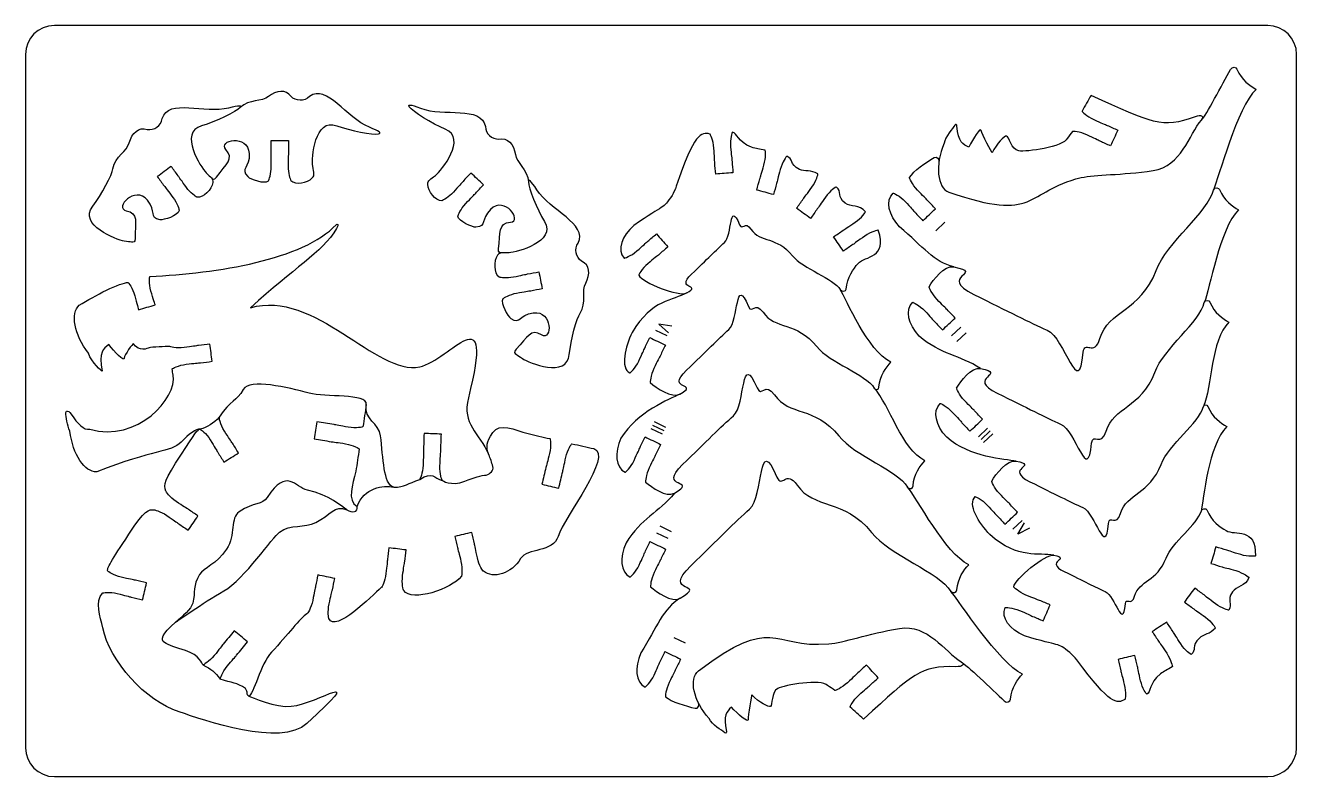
# Model space of a CAD drawing. Extents: x 235 to 455, y 111 to 378.
# Drawn here: x 235.1 to 455.1, y 111.1 to 241.1 of the extents above; entities that cross this region are included whole.
import ezdxf

# ---------------------------------------------------------------- set-up
doc = ezdxf.new("R2010")
doc.units = 0
doc.header["$MEASUREMENT"] = 0
doc.layers.add('DEFAULT', color=7, linetype='CONTINUOUS')

msp = doc.modelspace()

# ---------------------------------------------------------------- linework, layer by layer
at = {"layer": 'DEFAULT', "color": 7}
for points in [[(394.2, 207.01), (392.61, 205.51)], [(346.93, 189.04), (344.67, 189.38), (346.38, 187.88)], [(346.13, 187.36), (344.16, 188.31)], [(396.96, 188.86), (395.37, 187.36)], [(397.87, 187.9), (396.28, 186.4)], [(345.64, 170.92), (343.67, 171.86)], [(345.92, 171.51), (343.95, 172.45)], [(345.35, 170.32), (343.38, 171.26)], [(401.58, 171.38), (399.99, 169.88)], [(402.04, 170.9), (400.45, 169.4)], [(402.49, 170.42), (400.9, 168.92)], [(346.9, 153.46), (344.93, 154.4)], [(407.57, 155.4), (405.98, 153.9)], [(408.84, 154.05), (406.8, 153.03), (407.96, 154.98)], [(346.33, 152.26), (344.36, 153.2)], [(349.29, 134.15), (347.32, 135.08)]]:
    msp.add_lwpolyline(points, dxfattribs=at)
at = {"layer": 'DEFAULT', "color": 1}
for points, knots in [([(455.07, 116.08), (455.07, 113.32), (452.83, 111.08), (450.07, 111.08), (380.07, 111.08), (310.07, 111.08), (240.07, 111.08), (237.3, 111.08), (235.07, 113.32), (235.07, 116.08), (235.07, 156.08), (235.07, 196.08), (235.07, 236.08), (235.07, 238.84), (237.3, 241.08), (240.07, 241.08), (310.07, 241.08), (380.07, 241.08), (450.07, 241.08), (452.83, 241.08), (455.07, 238.84), (455.07, 236.08), (455.07, 196.08), (455.07, 156.08), (455.07, 116.08)], [0, 0, 0, 0, 1, 1, 1, 596.275, 596.275, 596.275, 597.275, 597.275, 597.275, 937.434, 937.434, 937.434, 938.434, 938.434, 938.434, 1533.709, 1533.709, 1533.709, 1534.709, 1534.709, 1534.709, 1874.868, 1874.868, 1874.868, 1874.868]), ([(438.62, 224.71), (439.35, 225.44), (442.25, 230.94), (443.64, 233.47), (443.95, 234.04), (444.61, 233.85), (444.75, 233.52), (445.55, 231.61), (446.99, 230.65), (448.07, 230.02), (444.8, 226.93), (441.53, 214.61), (440.67, 212.6)], [0, 0, 0, 0, 1, 1, 1, 2, 2, 2, 3, 3, 3, 4, 4, 4, 4]), ([(284.71, 214.69), (283.86, 213.8), (281.8, 213.44), (280.98, 214.25), (280.86, 214.5), (280.53, 215.5), (280.53, 216.69), (280.53, 218.08), (280.58, 218.85), (280.58, 219.2), (280.58, 219.86), (280.58, 220.53), (280.58, 221.19), (279.58, 221.19), (278.58, 221.19), (277.58, 221.19), (277.58, 220.53), (277.58, 219.86), (277.58, 219.19), (277.58, 218.85), (277.62, 218.08), (277.62, 216.69), (277.62, 215.4), (277.24, 214.33), (277.14, 214.21), (276.48, 213.57), (273.94, 214.49), (273.54, 214.91), (272.16, 216.38), (273.94, 216.37), (273.79, 218.91), (273.59, 222.36), (268.3, 221.22), (269.76, 219.62), (271.22, 218.04), (269.85, 217.14), (268.13, 214.84), (267.74, 214.31), (267.52, 214.43), (267.26, 214.71), (267.07, 214.93), (266.77, 215.17), (266.35, 215.58), (265.43, 216.54), (261.55, 222.59), (265.55, 223.71), (267.93, 224.38), (271.55, 226.14), (272.22, 226.86), (273.82, 228.37), (275.98, 227.81), (277.12, 228.78), (278.5, 229.89), (280.17, 230.06), (281.03, 228.78), (281.85, 227.97), (283.36, 227.89), (284.21, 228.78), (287.23, 231.03), (290.61, 225.05), (294.61, 223.46), (296.39, 222.76), (296.7, 222.41), (296.2, 222.31), (295.23, 222.12), (291.28, 222.85), (288.96, 223.73), (285.09, 225.19), (284.6, 218.02), (284.79, 216.71), (284.87, 216.14), (284.98, 215.76), (285, 215.48), (285.02, 215.17), (284.96, 214.95), (284.71, 214.69)], [1, 1, 1, 1, 2, 2, 2, 3, 3, 3, 4, 4, 4, 9.659, 9.659, 9.659, 18.159, 18.159, 18.159, 23.829, 23.829, 23.829, 24.829, 24.829, 24.829, 25.829, 25.829, 25.829, 26.829, 26.829, 26.829, 27.829, 27.829, 27.829, 28.829, 28.829, 28.829, 29.829, 29.829, 29.829, 30.829, 30.829, 30.829, 31.829, 31.829, 31.829, 32.829, 32.829, 32.829, 33.829, 33.829, 33.829, 34.829, 34.829, 34.829, 35.829, 35.829, 35.829, 36.829, 36.829, 36.829, 37.829, 37.829, 37.829, 38.829, 38.829, 38.829, 39.829, 39.829, 39.829, 40.829, 40.829, 40.829, 41.829, 41.829, 41.829, 42.829, 42.829, 42.829, 42.829]), ([(417.78, 214.74), (407.9, 212.35), (410.37, 206.84), (394.87, 212.25), (392.9, 212.94), (392.4, 216.94), (394.1, 220.68), (394.25, 221.88), (395.51, 223.2), (395.94, 223.85), (396.11, 224.11), (396.26, 223.89), (396.27, 223.71), (396.54, 220.83), (397.31, 220.48), (398.37, 220), (399.03, 221.44), (400.38, 223.54), (400.48, 222.92), (400.58, 222.29), (402.38, 219.02), (402.38, 219.02), (403.16, 220.72), (404.51, 221.97), (404.88, 221.94), (405.25, 221.9), (405.73, 219.55), (407, 219.36), (408.27, 219.17), (414.69, 220.02), (415.38, 221.53), (415.69, 221.93), (416, 222.32), (416.31, 222.72), (416.33, 222.77), (417.53, 222.71), (418.79, 222.14), (420.05, 221.56), (420.73, 221.2), (421.05, 221.05), (421.65, 220.78), (422.26, 220.5), (422.87, 220.23), (423.28, 221.13), (423.69, 222.04), (424.11, 222.95), (423.5, 223.23), (422.9, 223.51), (422.29, 223.78), (421.98, 223.92), (421.25, 224.2), (419.99, 224.78), (418.73, 225.35), (417.9, 226.22), (417.93, 226.27), (418.45, 227.17), (418.98, 228.07), (419.5, 228.98), (430.16, 224.12), (431.71, 223.19), (437.51, 225.26), (438.54, 225.63), (439.22, 225.41), (438.62, 224.71), (436.42, 222.14), (435.15, 216.71), (430.26, 215.97), (424.66, 215.13), (420.32, 215.32), (417.78, 214.74)], [1, 1, 1, 1, 2, 2, 2, 3, 3, 3, 4, 4, 4, 5, 5, 5, 6, 6, 6, 7, 7, 7, 8, 8, 8, 9, 9, 9, 10, 10, 10, 11, 11, 11, 15.251638, 15.251638, 15.251638, 16.251638, 16.251638, 16.251638, 17.251638, 17.251638, 17.251638, 22.918837, 22.918837, 22.918837, 31.416532, 31.416532, 31.416532, 37.080587, 37.080587, 37.080587, 38.080587, 38.080587, 38.080587, 39.080587, 39.080587, 39.080587, 47.96477, 47.96477, 47.96477, 48.96477, 48.96477, 48.96477, 49.96477, 49.96477, 49.96477, 50.96477, 50.96477, 50.96477, 51.96477, 51.96477, 51.96477, 51.96477]), ([(267.26, 214.71), (267.46, 214.48), (267.54, 214.27), (267.49, 213.91), (267.33, 212.69), (265.89, 211.18), (264.75, 211.35), (264.5, 211.47), (263.64, 212.08), (262.93, 213.04), (262.11, 214.15), (261.69, 214.81), (261.49, 215.08), (261.09, 215.62), (260.7, 216.15), (260.3, 216.69), (259.5, 216.1), (258.69, 215.5), (257.89, 214.91), (258.29, 214.37), (258.68, 213.84), (259.08, 213.3), (259.28, 213.03), (259.77, 212.43), (260.6, 211.32), (261.36, 210.28), (261.69, 209.19), (261.68, 209.03), (261.53, 208.13), (258.94, 207.36), (258.37, 207.46), (256.38, 207.83), (257.82, 208.87), (256.2, 210.82), (253.98, 213.49), (250.4, 209.43), (252.53, 209.01), (254.65, 208.6), (254.08, 207.07), (254.06, 204.19), (254.05, 203.54), (253.8, 203.5), (253.42, 203.57), (253.14, 203.64), (252.76, 203.65), (252.18, 203.74), (250.87, 203.96), (244.16, 206.53), (246.71, 209.8), (248.24, 211.75), (250.1, 215.31), (250.21, 216.29), (250.61, 218.46), (252.68, 219.29), (253.02, 220.75), (253.47, 222.46), (254.72, 223.59), (256.16, 223.07), (257.31, 222.9), (258.57, 223.73), (258.73, 224.96), (259.82, 228.56), (266.1, 225.75), (270.25, 226.84), (272.11, 227.33), (272.56, 227.24), (272.22, 226.86)], [0, 0, 0, 0, 1, 1, 1, 2, 2, 2, 3, 3, 3, 4, 4, 4, 9.659204, 9.659204, 9.659204, 18.160508, 18.160508, 18.160508, 23.829712, 23.829712, 23.829712, 24.829712, 24.829712, 24.829712, 25.829712, 25.829712, 25.829712, 26.829712, 26.829712, 26.829712, 27.829712, 27.829712, 27.829712, 28.829712, 28.829712, 28.829712, 29.829712, 29.829712, 29.829712, 30.829712, 30.829712, 30.829712, 31.829712, 31.829712, 31.829712, 32.829712, 32.829712, 32.829712, 33.829712, 33.829712, 33.829712, 34.829712, 34.829712, 34.829712, 35.829712, 35.829712, 35.829712, 36.829712, 36.829712, 36.829712, 37.829712, 37.829712, 37.829712, 38.829712, 38.829712, 38.829712, 38.829712]), ([(304.7, 213.6), (304.72, 212.36), (305.98, 210.7), (307.14, 210.74), (307.39, 210.84), (308.32, 211.34), (309.13, 212.22), (310.07, 213.23), (310.57, 213.83), (310.8, 214.08), (311.25, 214.57), (311.7, 215.06), (312.16, 215.54), (312.89, 214.86), (313.62, 214.18), (314.35, 213.5), (313.9, 213.01), (313.45, 212.53), (312.99, 212.04), (312.76, 211.79), (312.2, 211.25), (311.26, 210.24), (310.38, 209.29), (309.93, 208.24), (309.92, 208.09), (309.96, 207.17), (312.45, 206.12), (313.03, 206.16), (315.05, 206.29), (313.73, 207.49), (315.57, 209.25), (318.08, 211.64), (321.17, 207.2), (319.01, 207.03), (316.86, 206.86), (317.25, 205.27), (316.94, 202.41), (316.87, 201.77), (317.12, 201.7), (317.5, 201.73), (317.79, 201.76), (318.17, 201.73), (318.76, 201.75), (320.08, 201.82), (327.04, 203.61), (324.88, 207.15), (323.59, 209.27), (322.13, 213.02), (322.14, 214), (321.99, 216.2), (320.03, 217.26), (319.86, 218.75), (319.6, 220.5), (318.49, 221.76), (317, 221.41), (315.84, 221.38), (314.68, 222.34), (314.67, 223.58), (313.99, 227.28), (307.43, 225.2), (303.43, 226.76), (301.64, 227.46), (301.18, 227.42), (301.48, 227), (302.06, 226.2), (305.45, 224.05), (307.74, 223.11), (311.58, 221.54), (307.05, 215.96), (306.02, 215.13), (305.57, 214.77), (305.24, 214.56), (305.03, 214.37), (304.8, 214.16), (304.7, 213.96), (304.7, 213.6)], [1, 1, 1, 1, 2, 2, 2, 3, 3, 3, 4, 4, 4, 9.660621, 9.660621, 9.660621, 18.161343, 18.161343, 18.161343, 23.829712, 23.829712, 23.829712, 24.829712, 24.829712, 24.829712, 25.829712, 25.829712, 25.829712, 26.829712, 26.829712, 26.829712, 27.829712, 27.829712, 27.829712, 28.829712, 28.829712, 28.829712, 29.829712, 29.829712, 29.829712, 30.829712, 30.829712, 30.829712, 31.829712, 31.829712, 31.829712, 32.829712, 32.829712, 32.829712, 33.829712, 33.829712, 33.829712, 34.829712, 34.829712, 34.829712, 35.829712, 35.829712, 35.829712, 36.829712, 36.829712, 36.829712, 37.829712, 37.829712, 37.829712, 38.829712, 38.829712, 38.829712, 39.829712, 39.829712, 39.829712, 40.829712, 40.829712, 40.829712, 41.829712, 41.829712, 41.829712, 42.829712, 42.829712, 42.829712, 42.829712]), ([(376.08, 195.39), (376.4, 194.9), (377.09, 195.11), (377.11, 195.43), (377.26, 197.56), (378.35, 198.94), (379.2, 199.89), (380.35, 201.2), (384.37, 200.81), (382.66, 205.63), (382.63, 205.67), (381.46, 205.41), (380.32, 204.62), (379.18, 203.84), (378.57, 203.36), (378.29, 203.17), (377.74, 202.79), (377.19, 202.41), (376.64, 202.03), (376.07, 202.85), (375.5, 203.68), (374.94, 204.5), (375.49, 204.88), (376.03, 205.26), (376.58, 205.64), (376.87, 205.83), (377.54, 206.23), (378.67, 207.01), (379.81, 207.8), (380.48, 208.8), (380.45, 208.85), (379.44, 210.12), (377.89, 209.6), (376.95, 210.32), (375.46, 211.48), (376.45, 212.28), (375.4, 213.12), (375.34, 213.15), (374.34, 212.5), (373.53, 211.38), (372.73, 210.26), (372.32, 209.59), (372.12, 209.32), (371.73, 208.77), (371.35, 208.23), (370.96, 207.69), (370.15, 208.27), (369.33, 208.85), (368.52, 209.43), (368.91, 209.97), (369.29, 210.52), (369.68, 211.06), (369.88, 211.34), (370.37, 211.94), (371.17, 213.07), (371.98, 214.19), (372.26, 215.36), (372.22, 215.39), (371.02, 216.15), (369.94, 215.71), (369.06, 216.16), (367.2, 217.1), (368.02, 218), (366.84, 218.43), (366.79, 218.44), (366.06, 217.48), (365.69, 216.15), (365.32, 214.82), (365.16, 214.06), (365.07, 213.73), (364.89, 213.09), (364.71, 212.44), (364.53, 211.8), (363.57, 212.07), (362.6, 212.33), (361.64, 212.6), (361.82, 213.24), (362, 213.89), (362.18, 214.53), (362.27, 214.86), (362.52, 215.59), (362.89, 216.92), (363.26, 218.25), (363.13, 219.44), (363.08, 219.47), (362.15, 219.67), (361.5, 219.71), (360.74, 220), (358.27, 220.96), (358.27, 222.5), (357.42, 222.6), (357.37, 222.59), (357.01, 221.44), (357.12, 220.07), (357.22, 218.69), (357.33, 217.91), (357.36, 217.57), (357.41, 216.91), (357.46, 216.24), (357.52, 215.58), (356.52, 215.5), (355.52, 215.43), (354.53, 215.35), (354.47, 216.01), (354.42, 216.68), (354.37, 217.34), (354.35, 217.68), (354.33, 218.46), (354.22, 219.84), (354.12, 221.22), (353.59, 222.3), (353.53, 222.29), (352, 222.67), (350.81, 222.49), (347.71, 213.24), (347.54, 212.73), (347.17, 212.01), (346.97, 211.65), (345.33, 209.17), (345.81, 210.28), (340.38, 206.48), (338.29, 204.68), (337.43, 202.24), (338.68, 200.79), (338.71, 200.75), (339.85, 201.14), (340.9, 202.05), (341.95, 202.95), (342.5, 203.49), (342.76, 203.72), (343.27, 204.15), (343.77, 204.59), (344.28, 205.02), (344.93, 204.26), (345.58, 203.51), (346.24, 202.75), (345.73, 202.31), (345.23, 201.88), (344.72, 201.44), (344.46, 201.22), (343.84, 200.75), (342.79, 199.85), (341.74, 198.95), (341.19, 197.88), (341.22, 197.84), (341.77, 196.61), (348.22, 194.06), (349.52, 194.78)], [0, 0, 0, 0, 1, 1, 1, 2, 2, 2, 3, 3, 3, 4, 4, 4, 5, 5, 5, 10.679714, 10.679714, 10.679714, 19.186917, 19.186917, 19.186917, 24.857718, 24.857718, 24.857718, 25.857718, 25.857718, 25.857718, 26.857718, 26.857718, 26.857718, 27.857718, 27.857718, 27.857718, 28.857718, 28.857718, 28.857718, 29.857718, 29.857718, 29.857718, 30.857718, 30.857718, 30.857718, 36.520606, 36.520606, 36.520606, 45.018079, 45.018079, 45.018079, 50.685617, 50.685617, 50.685617, 51.685617, 51.685617, 51.685617, 52.685617, 52.685617, 52.685617, 53.685617, 53.685617, 53.685617, 54.685617, 54.685617, 54.685617, 55.685617, 55.685617, 55.685617, 56.685617, 56.685617, 56.685617, 62.362024, 62.362024, 62.362024, 70.85688, 70.85688, 70.85688, 76.521777, 76.521777, 76.521777, 77.521777, 77.521777, 77.521777, 78.521777, 78.521777, 78.521777, 79.521777, 79.521777, 79.521777, 80.521777, 80.521777, 80.521777, 81.521777, 81.521777, 81.521777, 82.521777, 82.521777, 82.521777, 88.195177, 88.195177, 88.195177, 96.696371, 96.696371, 96.696371, 102.363323, 102.363323, 102.363323, 103.363323, 103.363323, 103.363323, 104.363323, 104.363323, 104.363323, 105.363323, 105.363323, 105.363323, 106.363323, 106.363323, 106.363323, 107.363323, 107.363323, 107.363323, 108.363323, 108.363323, 108.363323, 109.363323, 109.363323, 109.363323, 110.363323, 110.363323, 110.363323, 116.033686, 116.033686, 116.033686, 124.532716, 124.532716, 124.532716, 130.202426, 130.202426, 130.202426, 131.202426, 131.202426, 131.202426, 132.202426, 132.202426, 132.202426, 133.202426, 133.202426, 133.202426, 133.202426]), ([(395.72, 199.31), (392.35, 200.12), (390.43, 202.72), (386.37, 206.24), (384.47, 208.24), (383.87, 210.76), (385.25, 212.07), (385.29, 212.1), (386.38, 211.6), (387.33, 210.6), (388.29, 209.59), (388.78, 208.99), (389.02, 208.75), (389.48, 208.26), (389.93, 207.78), (390.39, 207.29), (391.12, 207.98), (391.84, 208.67), (392.57, 209.35), (392.11, 209.84), (391.65, 210.32), (391.2, 210.81), (390.96, 211.06), (390.39, 211.58), (389.44, 212.59), (388.49, 213.59), (388.05, 214.71), (388.09, 214.75), (388.75, 215.91), (390.93, 217.35), (392.33, 218.22), (392.86, 218.55), (393.22, 217.83), (393.17, 217.52)], [0, 0, 0, 0, 1, 1, 1, 2, 2, 2, 3, 3, 3, 4, 4, 4, 9.66824, 9.66824, 9.66824, 18.169453, 18.169453, 18.169453, 23.83624, 23.83624, 23.83624, 24.83624, 24.83624, 24.83624, 25.83624, 25.83624, 25.83624, 26.83624, 26.83624, 26.83624, 27.83624, 27.83624, 27.83624, 27.83624]), ([(317.5, 201.73), (317.19, 201.69), (317, 201.59), (316.78, 201.3), (316.07, 200.29), (316.1, 198.21), (317.05, 197.55), (317.31, 197.48), (318.35, 197.34), (319.53, 197.56), (320.89, 197.82), (321.64, 198.01), (321.98, 198.07), (322.63, 198.2), (323.28, 198.32), (323.94, 198.44), (324.12, 197.46), (324.31, 196.48), (324.5, 195.5), (323.84, 195.37), (323.19, 195.25), (322.53, 195.12), (322.2, 195.06), (321.43, 194.96), (320.07, 194.71), (318.8, 194.47), (317.82, 193.89), (317.71, 193.77), (317.21, 193.01), (318.58, 190.68), (319.07, 190.36), (320.78, 189.28), (320.43, 191.03), (322.95, 191.35), (326.39, 191.79), (326.25, 186.38), (324.4, 187.53), (322.57, 188.66), (321.95, 187.15), (320, 185.03), (319.56, 184.55), (319.72, 184.36), (320.04, 184.15), (320.29, 184.01), (320.59, 183.75), (321.07, 183.42), (322.17, 182.7), (328.84, 180.01), (329.2, 184.14), (329.42, 186.61), (330.47, 190.49), (331.06, 191.28), (332.25, 193.14), (331.29, 195.15), (332.04, 196.45), (332.87, 198.02), (332.73, 199.69), (331.32, 200.29), (330.36, 200.96), (330, 202.42), (330.73, 203.42), (332.38, 206.8), (325.86, 209.02), (323.57, 212.65), (322.54, 214.27), (322.14, 214.51), (322.14, 214)], [0, 0, 0, 0, 1, 1, 1, 2, 2, 2, 3, 3, 3, 4, 4, 4, 9.660057, 9.660057, 9.660057, 18.159821, 18.159821, 18.159821, 23.829464, 23.829464, 23.829464, 24.829464, 24.829464, 24.829464, 25.829464, 25.829464, 25.829464, 26.829464, 26.829464, 26.829464, 27.829464, 27.829464, 27.829464, 28.829464, 28.829464, 28.829464, 29.829464, 29.829464, 29.829464, 30.829464, 30.829464, 30.829464, 31.829464, 31.829464, 31.829464, 32.829464, 32.829464, 32.829464, 33.829464, 33.829464, 33.829464, 34.829464, 34.829464, 34.829464, 35.829464, 35.829464, 35.829464, 36.829464, 36.829464, 36.829464, 37.829464, 37.829464, 37.829464, 38.829464, 38.829464, 38.829464, 38.829464]), ([(395.72, 199.31), (401.38, 198.14), (392.73, 197.71), (399.22, 194.52), (405.18, 191.59), (408.88, 189.66), (411.92, 188.33), (414.96, 187), (417.35, 176.06), (418.13, 184.5), (418.34, 186.74), (420.08, 183.64), (421.03, 186.91), (422.45, 191.81), (428.03, 191.5), (430.77, 198.69), (432.6, 203.5), (439.81, 208.78), (440.67, 212.6)], [0, 0, 0, 0, 1, 1, 1, 2, 2, 2, 3, 3, 3, 4, 4, 4, 5, 5, 5, 6, 6, 6, 6]), ([(440.67, 212.6), (440.93, 213.18), (441.58, 213), (441.73, 212.66), (442.52, 210.75), (443.96, 209.8), (445.04, 209.16), (441.78, 206.07), (440.04, 195.28), (439.1, 193.12)], [0, 0, 0, 0, 1, 1, 1, 2, 2, 2, 3, 3, 3, 3]), ([(349.52, 194.79), (352.32, 196.38), (347.46, 195.22), (350.36, 198.03), (353.02, 200.6), (354.65, 202.27), (356.04, 203.5), (357.43, 204.73), (356.82, 210.95), (358.68, 206.6), (359.18, 205.45), (359.57, 207.39), (360.64, 205.81), (362.23, 203.46), (365.14, 204.58), (367.83, 201.23), (369.63, 198.99), (374.97, 197.27), (376.08, 195.39)], [0, 0, 0, 0, 1, 1, 1, 2, 2, 2, 3, 3, 3, 4, 4, 4, 5, 5, 5, 6, 6, 6, 6]), ([(298.82, 161.18), (298.82, 161.18), (298.82, 161.18), (298.81, 161.18), (296.99, 161.62), (297.01, 166.26), (296.53, 170.06), (296.24, 172.33), (293.66, 172.77), (294.06, 175.49), (294.25, 177.41), (286.91, 176.7), (284.18, 177.44), (280.53, 178.43), (273.84, 180), (272.77, 178.09), (271.59, 175.98), (270.6, 176.31), (268.61, 173.27), (267.65, 172.23), (266.51, 171.5), (265.3, 171.19), (264.56, 171.29), (263.4, 170.41), (262.04, 168.98), (262.04, 168.97), (262.04, 168.97), (262.03, 168.96), (260.09, 167.17), (257.34, 167.69), (247.41, 163.84), (245.33, 163.71), (243.27, 166.82), (242.76, 170.89), (242.29, 171.92), (242.06, 173.29), (242.07, 174.1), (242.07, 174.52), (242.61, 174.31), (242.76, 174.09), (244.37, 171.85), (245.08, 171.08), (246.19, 171.22), (254.5, 168.81), (261.37, 176.66), (260.62, 180.56), (260.57, 180.92), (260.52, 181.28), (260.48, 181.64), (260.48, 181.7), (261.53, 182.28), (262.9, 182.45), (264.27, 182.62), (265.05, 182.66), (265.38, 182.71), (266.05, 182.79), (266.71, 182.87), (267.37, 182.95), (267.25, 183.95), (267.12, 184.94), (267, 185.93), (266.34, 185.85), (265.68, 185.77), (265.02, 185.68), (264.68, 185.64), (263.91, 185.5), (262.54, 185.33), (261.17, 185.16), (260, 185.46), (260, 185.52), (259.46, 185.51), (256.87, 185.41), (256.51, 185.3), (256.16, 185.18), (254.84, 184.52), (253.71, 186.01), (253.71, 186.01), (252.14, 184.11), (252.18, 183.47), (252.21, 182.84), (250.44, 184.59), (249.49, 185.86), (248.5, 185.12), (247.8, 184.58), (248.32, 181.22), (248.32, 181.22), (246.53, 182.74), (245.96, 184.35), (243.48, 187.63), (242.8, 191.3), (244.38, 192.66), (247.03, 194.28), (251.5, 196.65), (252.83, 196.58), (252.9, 196.58), (253.63, 195.63), (254, 194.31), (254.38, 192.98), (254.64, 191.89), (254.64, 191.89), (255.6, 192.16), (256.56, 192.44), (257.52, 192.71), (257.52, 192.71), (257.17, 193.77), (256.79, 195.1), (256.42, 196.43), (256.54, 197.63), (256.59, 197.64), (268.28, 198.19), (283.12, 200.52), (288.86, 206.6), (288.98, 206.73), (289.41, 206.75), (288.93, 205.95), (286.35, 201.63), (281.46, 199.12), (274.04, 192.22), (285.02, 195.55), (295.92, 180.36), (303.3, 182), (308.65, 183.18), (316.3, 194.91), (311.73, 176.62), (310.58, 172.04), (313.54, 170.69), (315.27, 166.77), (315.27, 166.76), (315.27, 166.76), (315.27, 166.75)], [0, 0, 0, 0, 1, 1, 1, 2, 2, 2, 3, 3, 3, 4, 4, 4, 5, 5, 5, 6, 6, 6, 7.011, 7.011, 7.011, 8.011, 8.011, 8.011, 8.055553, 8.055553, 8.055553, 9.055553, 9.055553, 9.055553, 10.055553, 10.055553, 10.055553, 11.055553, 11.055553, 11.055553, 12.055553, 12.055553, 12.055553, 13.055553, 13.055553, 13.055553, 14.065553, 14.065553, 14.065553, 17.141379, 17.141379, 17.141379, 18.141379, 18.141379, 18.141379, 19.141379, 19.141379, 19.141379, 24.815598, 24.815598, 24.815598, 33.319792, 33.319792, 33.319792, 38.984087, 38.984087, 38.984087, 39.984087, 39.984087, 39.984087, 40.984087, 40.984087, 40.984087, 41.984087, 41.984087, 41.984087, 42.984087, 42.984087, 42.984087, 43.984087, 43.984087, 43.984087, 44.984087, 44.984087, 44.984087, 45.984087, 45.984087, 45.984087, 46.984087, 46.984087, 46.984087, 47.984087, 47.984087, 47.984087, 48.984087, 48.984087, 48.984087, 49.984087, 49.984087, 49.984087, 50.984087, 50.984087, 50.984087, 59.489456, 59.489456, 59.489456, 60.489456, 60.489456, 60.489456, 61.489456, 61.489456, 61.489456, 62.489456, 62.489456, 62.489456, 63.489456, 63.489456, 63.489456, 64.489456, 64.489456, 64.489456, 65.489456, 65.489456, 65.489456, 66.489456, 66.489456, 66.489456, 67.489456, 67.489456, 67.489456, 68.489456, 68.489456, 68.489456, 68.489456]), ([(348.32, 177.26), (351.94, 179.32), (345.74, 177.78), (349.48, 181.4), (352.91, 184.72), (355.02, 186.87), (356.81, 188.45), (358.59, 190.03), (357.81, 198.05), (360.21, 192.45), (360.85, 190.96), (361.36, 193.47), (362.73, 191.44), (364.79, 188.4), (368.54, 189.85), (372.01, 185.53), (374.33, 182.64), (380.53, 180.74), (381.97, 178.32)], [0, 0, 0, 0, 1, 1, 1, 2, 2, 2, 3, 3, 3, 4, 4, 4, 5, 5, 5, 6, 6, 6, 6]), ([(400.37, 181.7), (396.75, 184.08), (393.56, 184.03), (389.76, 187.32), (387.86, 189.33), (387.26, 191.85), (388.64, 193.16), (388.68, 193.19), (389.77, 192.69), (390.73, 191.69), (391.68, 190.68), (392.17, 190.08), (392.41, 189.84), (392.87, 189.35), (393.33, 188.87), (393.78, 188.38), (394.51, 189.07), (395.24, 189.76), (395.96, 190.44), (395.5, 190.93), (395.05, 191.41), (394.59, 191.9), (394.35, 192.14), (393.78, 192.68), (392.83, 193.68), (391.88, 194.68), (391.44, 195.8), (391.48, 195.84), (392.15, 197), (394.11, 199.65), (395.72, 199.31)], [0, 0, 0, 0, 1, 1, 1, 2, 2, 2, 3, 3, 3, 4, 4, 4, 9.667514, 9.667514, 9.667514, 18.168726, 18.168726, 18.168726, 23.837654, 23.837654, 23.837654, 24.837654, 24.837654, 24.837654, 25.837654, 25.837654, 25.837654, 26.837654, 26.837654, 26.837654, 26.837654]), ([(349.52, 194.79), (347.14, 193.43), (343.55, 193.74), (340.06, 187.96), (338.87, 185.47), (337.97, 181.76), (339.69, 180.94), (339.74, 180.92), (340.62, 181.73), (341.22, 182.98), (341.82, 184.23), (342.11, 184.95), (342.25, 185.26), (342.54, 185.86), (342.83, 186.46), (343.11, 187.06), (344.02, 186.63), (344.92, 186.2), (345.82, 185.77), (345.53, 185.17), (345.25, 184.57), (344.96, 183.97), (344.81, 183.66), (344.43, 182.98), (343.84, 181.73), (343.24, 180.48), (343.16, 179.28), (343.21, 179.26), (344.21, 178.36), (346.98, 176.52), (348.32, 177.26)], [0, 0, 0, 0, 1, 1, 1, 2, 2, 2, 3, 3, 3, 4, 4, 4, 9.666699, 9.666699, 9.666699, 18.163435, 18.163435, 18.163435, 23.834689, 23.834689, 23.834689, 24.834689, 24.834689, 24.834689, 25.834689, 25.834689, 25.834689, 26.834689, 26.834689, 26.834689, 26.834689]), ([(381.97, 178.32), (382.28, 177.79), (382.76, 178.1), (382.79, 178.46), (382.96, 180.52), (384.03, 181.87), (384.86, 182.81), (380.81, 184.75), (377.13, 193.66), (376.08, 195.39)], [0, 0, 0, 0, 1, 1, 1, 2, 2, 2, 3, 3, 3, 3]), ([(439.1, 193.12), (439.31, 193.7), (439.92, 193.54), (440.06, 193.2), (440.86, 191.29), (442.3, 190.34), (443.37, 189.7), (440.11, 186.61), (440.54, 178.62), (438.88, 175.03)], [0, 0, 0, 0, 1, 1, 1, 2, 2, 2, 3, 3, 3, 3]), ([(400.37, 181.7), (405.26, 180.69), (397.66, 180.19), (403.26, 177.43), (408.41, 174.9), (411.6, 173.24), (414.23, 172.09), (416.86, 170.93), (418.93, 161.49), (419.6, 168.78), (419.78, 170.71), (421.28, 168.04), (422.1, 170.86), (423.33, 175.09), (428.15, 174.82), (430.52, 181.04), (432.1, 185.19), (438.35, 189.82), (439.1, 193.12)], [0, 0, 0, 0, 1, 1, 1, 2, 2, 2, 3, 3, 3, 4, 4, 4, 5, 5, 5, 6, 6, 6, 6]), ([(347.38, 160.13), (351.72, 162.6), (344.33, 160.73), (348.81, 165.08), (352.93, 169.07), (355.46, 171.64), (357.61, 173.54), (359.75, 175.44), (358.81, 185.07), (361.7, 178.34), (362.46, 176.56), (363.07, 179.56), (364.72, 177.13), (367.19, 173.48), (371.69, 175.22), (375.85, 170.03), (378.64, 166.57), (386.01, 164.08), (387.74, 161.18)], [0, 0, 0, 0, 1, 1, 1, 2, 2, 2, 3, 3, 3, 4, 4, 4, 5, 5, 5, 6, 6, 6, 6]), ([(406.54, 165.69), (404.6, 165.98), (398.55, 166.31), (394.51, 169.81), (392.61, 171.82), (392.01, 174.33), (393.39, 175.64), (393.43, 175.68), (394.53, 175.18), (395.48, 174.17), (396.43, 173.17), (396.93, 172.57), (397.16, 172.32), (397.62, 171.84), (398.08, 171.35), (398.54, 170.87), (399.26, 171.55), (399.99, 172.24), (400.72, 172.93), (400.26, 173.41), (399.8, 173.9), (399.34, 174.38), (399.11, 174.63), (398.54, 175.16), (397.59, 176.16), (396.63, 177.17), (396.19, 178.29), (396.23, 178.33), (396.9, 179.49), (398.76, 182.05), (400.37, 181.7)], [0, 0, 0, 0, 1, 1, 1, 2, 2, 2, 3, 3, 3, 4, 4, 4, 9.665374, 9.665374, 9.665374, 18.167391, 18.167391, 18.167391, 23.839833, 23.839833, 23.839833, 24.839833, 24.839833, 24.839833, 25.839833, 25.839833, 25.839833, 26.839833, 26.839833, 26.839833, 26.839833]), ([(387.74, 161.18), (388.12, 160.68), (388.65, 161.03), (388.68, 161.39), (388.85, 163.45), (389.92, 164.81), (390.75, 165.74), (386.7, 167.68), (384.65, 175.42), (381.97, 178.32)], [0, 0, 0, 0, 1, 1, 1, 2, 2, 2, 3, 3, 3, 3]), ([(348.32, 177.26), (346.56, 176.39), (340.91, 174.21), (338.14, 169.64), (336.95, 167.15), (337.15, 164.57), (338.87, 163.75), (338.92, 163.72), (339.81, 164.54), (340.4, 165.79), (341, 167.04), (341.29, 167.76), (341.44, 168.07), (341.72, 168.67), (342.01, 169.27), (342.3, 169.87), (343.2, 169.44), (344.1, 169.01), (345, 168.58), (344.72, 167.98), (344.43, 167.38), (344.14, 166.77), (344, 166.47), (343.62, 165.79), (343.02, 164.54), (342.43, 163.29), (342.35, 162.09), (342.4, 162.06), (343.39, 161.17), (345.95, 159.3), (347.38, 160.13)], [0, 0, 0, 0, 1, 1, 1, 2, 2, 2, 3, 3, 3, 4, 4, 4, 9.665838, 9.665838, 9.665838, 18.169323, 18.169323, 18.169323, 23.842729, 23.842729, 23.842729, 24.842729, 24.842729, 24.842729, 25.842729, 25.842729, 25.842729, 26.842729, 26.842729, 26.842729, 26.842729]), ([(294.06, 175.49), (293.87, 174.2), (293.68, 172.92), (293.48, 171.63), (293.48, 171.58), (292.3, 171.32), (290.94, 171.54), (289.57, 171.77), (288.81, 171.94), (288.48, 172), (287.49, 172.16), (286.51, 172.33), (285.52, 172.49), (285.36, 171.5), (285.2, 170.52), (285.03, 169.53), (286.02, 169.37), (287, 169.2), (287.99, 169.04), (288.33, 168.98), (289.1, 168.91), (290.46, 168.68), (291.82, 168.45), (292.85, 167.84), (292.85, 167.78), (292.65, 166.49), (292.45, 165.21), (292.25, 163.93), (291.74, 161.56), (290.63, 158.92), (292.47, 157.82)], [0, 0, 0, 0, 11.057743, 11.057743, 11.057743, 12.057743, 12.057743, 12.057743, 13.057743, 13.057743, 13.057743, 21.557337, 21.557337, 21.557337, 30.061221, 30.061221, 30.061221, 38.545196, 38.545196, 38.545196, 39.545196, 39.545196, 39.545196, 40.545196, 40.545196, 40.545196, 51.593239, 51.593239, 51.593239, 52.593239, 52.593239, 52.593239, 52.593239]), ([(406.54, 165.69), (410.61, 164.85), (404.25, 164.4), (408.92, 162.11), (413.2, 160), (415.87, 158.61), (418.06, 157.65), (420.24, 156.69), (421.97, 148.82), (422.53, 154.89), (422.68, 156.51), (423.93, 154.28), (424.61, 156.63), (425.64, 160.16), (429.65, 159.93), (431.62, 165.11), (432.94, 168.57), (438.26, 172.29), (438.88, 175.03)], [0, 0, 0, 0, 1, 1, 1, 2, 2, 2, 3, 3, 3, 4, 4, 4, 5, 5, 5, 6, 6, 6, 6]), ([(438.88, 175.03), (439.02, 175.64), (439.56, 175.48), (439.71, 175.15), (440.5, 173.24), (441.94, 172.28), (443.02, 171.65), (439.76, 168.56), (439, 158.95), (438.53, 156.98)], [0, 0, 0, 0, 1, 1, 1, 2, 2, 2, 3, 3, 3, 3]), ([(273.72, 125), (274.04, 124.88), (278.47, 122.96), (281.07, 123.24), (286.01, 123.77), (294.48, 130.12), (283.79, 120.26), (279.24, 116.07), (265.98, 120.88), (261.66, 122.28), (255.79, 124.16), (249.65, 131.03), (248.45, 136.84), (248.07, 138.72), (247.02, 141.42), (248.42, 142.85), (248.46, 142.9), (249.64, 143.07), (250.97, 142.76), (252.31, 142.44), (253.06, 142.21), (253.39, 142.13), (254.04, 141.98), (254.69, 141.82), (255.34, 141.67), (255.57, 142.64), (255.8, 143.61), (256.03, 144.59), (255.38, 144.74), (254.73, 144.89), (254.09, 145.05), (253.76, 145.13), (252.99, 145.26), (251.64, 145.58), (250.31, 145.9), (249.33, 146.58), (249.33, 146.65), (249.05, 147.07), (249.92, 148.4), (252.96, 153.02), (255.75, 157.28), (256.49, 157.34), (257.2, 157.26), (257.28, 157.29), (258.43, 157.03), (259.55, 156.27), (260.69, 155.5), (261.31, 155.02), (261.59, 154.83), (262.15, 154.46), (262.7, 154.09), (263.25, 153.72), (263.81, 154.54), (264.37, 155.37), (264.93, 156.2), (264.38, 156.57), (263.83, 156.94), (263.27, 157.32), (262.99, 157.51), (262.32, 157.9), (261.17, 158.68), (260.03, 159.45), (259.35, 160.45), (259.38, 160.49), (259, 161.61), (259.06, 162.31), (262.06, 166.88), (264.32, 170.32), (264.89, 171.33), (265.31, 171.19), (265.39, 171.19), (266.34, 170.49), (267.06, 169.34), (267.79, 168.17), (268.16, 167.49), (268.35, 167.2), (268.7, 166.64), (269.06, 166.07), (269.41, 165.51), (270.26, 166.04), (271.1, 166.57), (271.95, 167.1), (271.59, 167.67), (271.24, 168.23), (270.88, 168.8), (270.7, 169.09), (270.25, 169.72), (269.51, 170.89), (268.78, 172.06), (268.56, 173.24), (268.61, 173.27)], [0, 0, 0, 0, 1, 1, 1, 2, 2, 2, 3, 3, 3, 4, 4, 4, 5, 5, 5, 6, 6, 6, 7, 7, 7, 12.664428, 12.664428, 12.664428, 21.165284, 21.165284, 21.165284, 26.811592, 26.811592, 26.811592, 27.811592, 27.811592, 27.811592, 28.811592, 28.811592, 28.811592, 29.811592, 29.811592, 29.811592, 30.811592, 30.811592, 30.811592, 31.811592, 31.811592, 31.811592, 32.811592, 32.811592, 32.811592, 38.47873, 38.47873, 38.47873, 46.972192, 46.972192, 46.972192, 52.6416, 52.6416, 52.6416, 53.6416, 53.6416, 53.6416, 54.6416, 54.6416, 54.6416, 55.6416, 55.6416, 55.6416, 56.6416, 56.6416, 56.6416, 57.6416, 57.6416, 57.6416, 58.6416, 58.6416, 58.6416, 64.307043, 64.307043, 64.307043, 72.797116, 72.797116, 72.797116, 78.467723, 78.467723, 78.467723, 79.467723, 79.467723, 79.467723, 80.467723, 80.467723, 80.467723, 80.467723]), ([(273.72, 125), (274.49, 125.13), (275.78, 130.62), (277.65, 132.6), (280.5, 135.6), (282.6, 138.57), (283.78, 139.24), (283.84, 139.23), (284.51, 140.23), (284.79, 141.58), (285.08, 142.93), (285.2, 143.7), (285.27, 144.04), (285.41, 144.69), (285.55, 145.34), (285.68, 145.99), (286.66, 145.78), (287.64, 145.57), (288.62, 145.37), (288.48, 144.71), (288.34, 144.06), (288.2, 143.41), (288.13, 143.07), (287.92, 142.33), (287.63, 140.97), (287.34, 139.62), (287.55, 138.44), (287.6, 138.42), (288.66, 135.92), (294.99, 142.32), (296.66, 143.79), (296.72, 143.78), (297.3, 144.83), (297.47, 146.21), (297.64, 147.58), (297.69, 148.35), (297.73, 148.69), (297.82, 149.36), (297.9, 150.02), (297.98, 150.68), (298.97, 150.55), (299.96, 150.43), (300.96, 150.3), (300.87, 149.64), (300.79, 148.98), (300.71, 148.32), (300.67, 147.98), (300.52, 147.22), (300.35, 145.84), (300.17, 144.48), (300.48, 143.32), (300.54, 143.3), (301.9, 141.18), (308.87, 143.57), (310.52, 145.74), (310.57, 145.75), (310.76, 146.94), (310.45, 148.28), (310.14, 149.63), (309.92, 150.38), (309.85, 150.71), (309.7, 151.36), (309.55, 152.01), (309.4, 152.66), (310.38, 152.88), (311.35, 153.1), (312.32, 153.33), (312.47, 152.68), (312.62, 152.03), (312.77, 151.38), (312.85, 151.05), (312.97, 150.28), (313.28, 148.93), (313.58, 147.59), (314.26, 146.61), (314.32, 146.61), (316.11, 145.25), (319.19, 146.21), (320.76, 148.8), (321.9, 150.67), (326.38, 149.83), (327.27, 152.65), (328.36, 156.09), (336.87, 166.68), (333.46, 167.84), (332.19, 168.12), (330.92, 168.4), (329.65, 168.68), (329.59, 168.68), (328.91, 167.69), (328.6, 166.35), (328.28, 165.01), (328.15, 164.24), (328.07, 163.91), (327.84, 162.93), (327.61, 161.96), (327.38, 160.99), (326.41, 161.22), (325.44, 161.44), (324.46, 161.67), (324.69, 162.65), (324.92, 163.62), (325.15, 164.59), (325.23, 164.93), (325.45, 165.67), (325.77, 167.02), (326.09, 168.36), (325.9, 169.55), (325.85, 169.57), (324.58, 169.86), (323.32, 170.14), (322.05, 170.43), (319.72, 171.09), (317.16, 172.37), (315.94, 170.61), (314.72, 168.86), (314.8, 168.26), (315.27, 166.77), (315.27, 166.76), (315.27, 166.76), (315.27, 166.75), (315.54, 166.15), (315.77, 165.49), (315.96, 164.76), (316.15, 163.99), (315.47, 163.48), (314.83, 163.27), (313.99, 163.25), (312.69, 162.78), (311.1, 162.2), (308.66, 161.28), (307.21, 162.34), (307.21, 162.34), (305.7, 162.74), (305.6, 164), (303.3, 162.49), (301.3, 161.82), (300.64, 161.17), (298.84, 161.17), (298.84, 161.17), (298.82, 161.18), (298.81, 161.18), (296.99, 161.61), (293.66, 161.03), (292.47, 157.82), (292.68, 156.82), (291.61, 156.65), (290.69, 157.26), (288.55, 158.2), (287.85, 156.3), (285.32, 155.07), (283.33, 154.1), (280.98, 154.79), (279.03, 153.39), (277.94, 152.59), (272.97, 145.26), (269.39, 143.21), (265.58, 141.03), (261.4, 138.02), (261.07, 137.79), (261.07, 137.79), (261.06, 137.78), (261.06, 137.78), (258.55, 135.72), (258.5, 134.72), (259.13, 134.28), (259.82, 133.79), (261.14, 133.37), (262.76, 132.88), (265.17, 132.16), (265.74, 130.52), (265.77, 130.41), (265.81, 130.38), (266.87, 130.96), (267.74, 132.03), (268.62, 133.1), (269.07, 133.73), (269.29, 134), (269.93, 134.77), (270.56, 135.54), (271.2, 136.32), (271.97, 135.68), (272.74, 135.05), (273.51, 134.41), (272.88, 133.64), (272.25, 132.87), (271.61, 132.09), (271.39, 131.83), (270.87, 131.26), (269.99, 130.19), (269.11, 129.12), (268.75, 127.97), (268.79, 127.94), (270.79, 127.27), (271.71, 127.38), (273.14, 126.3), (273.63, 125.65), (273.25, 125.23), (273.72, 125)], [0, 0, 0, 0, 1.000125, 1.000125, 1.000125, 2.000249, 2.000249, 2.000249, 3.000374, 3.000374, 3.000374, 4.000499, 4.000499, 4.000499, 9.658841, 9.658841, 9.658841, 18.165115, 18.165115, 18.165115, 23.83736, 23.83736, 23.83736, 24.837484, 24.837484, 24.837484, 25.837609, 25.837609, 25.837609, 26.837734, 26.837734, 26.837734, 27.837858, 27.837858, 27.837858, 28.837983, 28.837983, 28.837983, 34.50895, 34.50895, 34.50895, 42.998087, 42.998087, 42.998087, 48.663832, 48.663832, 48.663832, 49.663957, 49.663957, 49.663957, 50.664082, 50.664082, 50.664082, 51.664206, 51.664206, 51.664206, 52.664331, 52.664331, 52.664331, 53.664456, 53.664456, 53.664456, 59.335916, 59.335916, 59.335916, 67.836722, 67.836722, 67.836722, 73.495681, 73.495681, 73.495681, 74.495805, 74.495805, 74.495805, 75.49593, 75.49593, 75.49593, 76.496055, 76.496055, 76.496055, 77.496179, 77.496179, 77.496179, 78.496304, 78.496304, 78.496304, 89.553476, 89.553476, 89.553476, 90.553601, 90.553601, 90.553601, 91.553725, 91.553725, 91.553725, 100.051687, 100.051687, 100.051687, 108.556008, 108.556008, 108.556008, 117.064334, 117.064334, 117.064334, 118.064459, 118.064459, 118.064459, 119.064584, 119.064584, 119.064584, 130.11063, 130.11063, 130.11063, 131.110754, 131.110754, 131.110754, 132.110879, 132.110879, 132.110879, 133.111004, 133.111004, 133.111004, 134.111129, 134.111129, 134.111129, 135.111253, 135.111253, 135.111253, 136.111378, 136.111378, 136.111378, 137.111503, 137.111503, 137.111503, 138.111627, 138.111627, 138.111627, 139.111752, 139.111752, 139.111752, 140.111877, 140.111877, 140.111877, 141.112002, 141.112002, 141.112002, 142.112126, 142.112126, 142.112126, 143.112251, 143.112251, 143.112251, 144.112376, 144.112376, 144.112376, 145.1125, 145.1125, 145.1125, 146.112625, 146.112625, 146.112625, 147.11275, 147.11275, 147.11275, 148.112874, 148.112874, 148.112874, 150.113124, 150.113124, 150.113124, 151.113249, 151.113249, 151.113249, 152.113373, 152.113373, 152.113373, 153.113498, 153.113498, 153.113498, 161.625423, 161.625423, 161.625423, 170.123301, 170.123301, 170.123301, 178.615446, 178.615446, 178.615446, 179.615571, 179.615571, 179.615571, 180.615695, 180.615695, 180.615695, 181.61582, 181.61582, 181.61582, 182.615945, 182.615945, 182.615945, 182.615945]), ([(307.21, 162.34), (307.15, 162.34), (306.75, 163.48), (306.8, 164.86), (306.85, 166.24), (306.93, 167.01), (306.94, 167.36), (306.98, 168.36), (307.02, 169.36), (307.06, 170.36), (306.06, 170.39), (305.06, 170.43), (304.06, 170.47), (304.02, 169.47), (303.99, 168.47), (303.95, 167.47), (303.94, 167.13), (303.95, 166.35), (303.9, 164.97), (303.85, 163.59), (303.34, 162.53), (303.3, 162.49)], [0, 0, 0, 0, 1, 1, 1, 2, 2, 2, 10.506021, 10.506021, 10.506021, 19.001975, 19.001975, 19.001975, 27.496387, 27.496387, 27.496387, 28.496387, 28.496387, 28.496387, 29.496387, 29.496387, 29.496387, 29.496387]), ([(348.37, 141.94), (353.39, 144.8), (345.03, 142.55), (350.23, 147.58), (354.99, 152.19), (357.92, 155.17), (360.4, 157.37), (362.89, 159.57), (361.8, 170.71), (365.14, 162.93), (366.02, 160.86), (366.72, 164.34), (368.63, 161.52), (371.5, 157.3), (376.7, 159.31), (381.52, 153.31), (384.75, 149.3), (393.23, 146.49), (395.23, 143.12)], [0, 0, 0, 0, 1, 1, 1, 2, 2, 2, 3, 3, 3, 4, 4, 4, 5, 5, 5, 6, 6, 6, 6]), ([(413.07, 149.38), (410.39, 149.94), (407.07, 148.54), (401.97, 152.96), (400.07, 154.97), (398.08, 158.22), (399.46, 159.53), (399.5, 159.57), (400.59, 159.07), (401.54, 158.06), (402.49, 157.06), (402.99, 156.46), (403.23, 156.21), (403.69, 155.73), (404.14, 155.24), (404.6, 154.76), (405.33, 155.45), (406.05, 156.13), (406.78, 156.82), (406.32, 157.31), (405.86, 157.79), (405.41, 158.27), (405.17, 158.52), (404.6, 159.05), (403.65, 160.06), (402.7, 161.06), (402.25, 162.18), (402.3, 162.22), (402.97, 163.38), (405.03, 165.98), (406.54, 165.69)], [0, 0, 0, 0, 1, 1, 1, 2, 2, 2, 3, 3, 3, 4, 4, 4, 9.667436, 9.667436, 9.667436, 18.164447, 18.164447, 18.164447, 23.835554, 23.835554, 23.835554, 24.835554, 24.835554, 24.835554, 25.835554, 25.835554, 25.835554, 26.835554, 26.835554, 26.835554, 26.835554]), ([(290.69, 157.26), (289.85, 157.82), (287.58, 159.84), (283.9, 160.64), (281.67, 161.13), (280.37, 164.65), (276.92, 159.41), (276.04, 158.07), (274.64, 158.63), (272.06, 156.91), (270.45, 155.83), (271.52, 152.95), (269.85, 150.42), (268.16, 147.84), (265.94, 147.24), (265.2, 146.04), (264.03, 144.14), (264.48, 143), (264.04, 141.11), (263.82, 140.12), (262.13, 138.72), (261.07, 137.8), (261.06, 137.79), (261.06, 137.79), (261.05, 137.78)], [0, 0, 0, 0, 1, 1, 1, 2, 2, 2, 3, 3, 3, 4, 4, 4, 5, 5, 5, 6, 6, 6, 7, 7, 7, 8, 8, 8, 8]), ([(395.23, 143.12), (395.66, 142.65), (396.22, 143.03), (396.25, 143.39), (396.42, 145.45), (397.49, 146.8), (398.32, 147.74), (394.27, 149.67), (389.3, 159.41), (387.74, 161.18)], [0, 0, 0, 0, 1, 1, 1, 2, 2, 2, 3, 3, 3, 3]), ([(347.38, 160.13), (344.66, 156.75), (341.61, 155.82), (339.01, 151.51), (337.82, 149.02), (338.02, 146.44), (339.74, 145.62), (339.79, 145.6), (340.67, 146.41), (341.27, 147.66), (341.87, 148.91), (342.15, 149.63), (342.3, 149.94), (342.59, 150.54), (342.88, 151.14), (343.16, 151.74), (344.07, 151.31), (344.97, 150.88), (345.87, 150.45), (345.58, 149.85), (345.3, 149.25), (345.01, 148.65), (344.86, 148.34), (344.48, 147.66), (343.89, 146.41), (343.29, 145.16), (343.21, 143.96), (343.26, 143.94), (344.26, 143.04), (346.94, 141.12), (348.37, 141.94)], [0, 0, 0, 0, 1, 1, 1, 2, 2, 2, 3, 3, 3, 4, 4, 4, 9.667601, 9.667601, 9.667601, 18.167434, 18.167434, 18.167434, 23.83641, 23.83641, 23.83641, 24.83641, 24.83641, 24.83641, 25.83641, 25.83641, 25.83641, 26.83641, 26.83641, 26.83641, 26.83641]), ([(438.53, 156.98), (438.68, 157.54), (439.41, 157.56), (439.53, 157.26), (440.32, 155.28), (441.79, 154.3), (442.88, 153.65), (444.38, 152.76), (448.08, 154.37), (447.94, 149.26), (447.93, 149.21), (446.73, 149.1), (445.4, 149.5), (444.08, 149.89), (443.35, 150.16), (443.02, 150.26), (442.38, 150.45), (441.74, 150.64), (441.1, 150.83), (440.82, 149.87), (440.53, 148.92), (440.25, 147.96), (440.88, 147.77), (441.52, 147.57), (442.16, 147.38), (442.49, 147.29), (443.25, 147.11), (444.57, 146.72), (445.9, 146.32), (446.84, 145.57), (446.83, 145.52), (446.26, 144), (444.62, 144.02), (443.95, 143.04), (442.89, 141.48), (444.08, 141.02), (443.33, 139.89), (443.29, 139.85), (442.13, 140.16), (441.03, 140.98), (439.92, 141.8), (439.32, 142.31), (439.05, 142.51), (438.51, 142.91), (437.98, 143.3), (437.44, 143.7), (436.85, 142.9), (436.25, 142.09), (435.65, 141.29), (436.19, 140.89), (436.73, 140.5), (437.26, 140.1), (437.54, 139.9), (438.19, 139.47), (439.3, 138.65), (440.41, 137.82), (441.04, 136.8), (441.01, 136.76), (440.1, 135.67), (438.94, 135.76), (438.24, 135.06), (436.76, 133.59), (437.81, 132.99), (436.82, 132.22), (436.78, 132.19), (435.79, 132.87), (435.03, 134.03), (434.27, 135.18), (433.88, 135.86), (433.69, 136.14), (433.32, 136.7), (432.96, 137.25), (432.59, 137.81), (431.75, 137.26), (430.92, 136.71), (430.09, 136.16), (430.46, 135.6), (430.82, 135.05), (431.19, 134.49), (431.38, 134.21), (431.84, 133.58), (432.61, 132.43), (433.36, 131.28), (433.61, 130.11), (433.56, 130.07), (432.74, 129.59), (432.14, 129.35), (431.51, 128.84), (429.45, 127.17), (429.93, 125.7), (429.14, 125.35), (429.09, 125.34), (428.39, 126.32), (428.08, 127.66), (427.75, 129.01), (427.62, 129.78), (427.54, 130.11), (427.39, 130.76), (427.23, 131.41), (427.08, 132.06), (426.1, 131.82), (425.13, 131.59), (424.16, 131.36), (424.32, 130.71), (424.47, 130.06), (424.63, 129.41), (424.71, 129.08), (424.93, 128.34), (425.25, 126.99), (425.58, 125.64), (425.41, 124.46), (425.35, 124.44), (424.01, 123.61), (422.82, 123.42), (417.03, 131.26), (416.71, 131.7), (416.13, 132.27), (415.83, 132.55), (413.51, 134.41), (414.31, 133.49), (407.98, 135.44), (405.43, 136.52), (403.86, 138.58), (404.61, 140.33), (404.63, 140.38), (405.83, 140.36), (407.1, 139.82), (408.38, 139.29), (409.08, 138.94), (409.39, 138.81), (410.01, 138.55), (410.62, 138.29), (411.23, 138.03), (411.62, 138.95), (412.01, 139.87), (412.4, 140.8), (411.78, 141.05), (411.17, 141.31), (410.55, 141.57), (410.24, 141.7), (409.5, 141.96), (408.23, 142.5), (406.95, 143.03), (406.1, 143.88), (406.12, 143.93), (406.26, 145.26), (411.61, 149.67), (413.07, 149.38)], [0, 0, 0, 0, 1, 1, 1, 2, 2, 2, 3, 3, 3, 4, 4, 4, 5, 5, 5, 10.679623, 10.679623, 10.679623, 19.186092, 19.186092, 19.186092, 24.856904, 24.856904, 24.856904, 25.856904, 25.856904, 25.856904, 26.856904, 26.856904, 26.856904, 27.856904, 27.856904, 27.856904, 28.856904, 28.856904, 28.856904, 29.856904, 29.856904, 29.856904, 30.856904, 30.856904, 30.856904, 36.520405, 36.520405, 36.520405, 45.018504, 45.018504, 45.018504, 50.68519, 50.68519, 50.68519, 51.68519, 51.68519, 51.68519, 52.68519, 52.68519, 52.68519, 53.68519, 53.68519, 53.68519, 54.68519, 54.68519, 54.68519, 55.68519, 55.68519, 55.68519, 56.68519, 56.68519, 56.68519, 62.362024, 62.362024, 62.362024, 70.855662, 70.855662, 70.855662, 76.52059, 76.52059, 76.52059, 77.52059, 77.52059, 77.52059, 78.52059, 78.52059, 78.52059, 79.52059, 79.52059, 79.52059, 80.52059, 80.52059, 80.52059, 81.52059, 81.52059, 81.52059, 82.52059, 82.52059, 82.52059, 88.19358, 88.19358, 88.19358, 96.693606, 96.693606, 96.693606, 102.361458, 102.361458, 102.361458, 103.361458, 103.361458, 103.361458, 104.361458, 104.361458, 104.361458, 105.361458, 105.361458, 105.361458, 106.361458, 106.361458, 106.361458, 107.361458, 107.361458, 107.361458, 108.361458, 108.361458, 108.361458, 109.361458, 109.361458, 109.361458, 110.361458, 110.361458, 110.361458, 116.031262, 116.031262, 116.031262, 124.53039, 124.53039, 124.53039, 130.201116, 130.201116, 130.201116, 131.201116, 131.201116, 131.201116, 132.201116, 132.201116, 132.201116, 133.201116, 133.201116, 133.201116, 133.201116]), ([(413.07, 149.38), (416.23, 148.73), (411.24, 148.34), (414.87, 146.56), (418.19, 144.92), (420.26, 143.84), (421.95, 143.1), (423.65, 142.36), (424.99, 136.25), (425.43, 140.96), (425.54, 142.21), (426.51, 140.48), (427.04, 142.31), (427.84, 145.04), (430.95, 144.87), (432.48, 148.88), (433.5, 151.57), (438.05, 154.85), (438.53, 156.98)], [0, 0, 0, 0, 1, 1, 1, 2, 2, 2, 3, 3, 3, 4, 4, 4, 5, 5, 5, 6, 6, 6, 6]), ([(397, 130.97), (397.92, 130.49), (402.37, 126.16), (404.47, 124.18), (404.94, 123.73), (405.51, 124.11), (405.54, 124.48), (405.72, 126.54), (406.79, 127.89), (407.62, 128.83), (403.56, 130.76), (396.66, 141.48), (395.23, 143.12)], [0, 0, 0, 0, 1, 1, 1, 2, 2, 2, 3, 3, 3, 4, 4, 4, 4]), ([(348.37, 141.94), (345.41, 140.14), (344.38, 137.07), (341.6, 132.48), (340.41, 129.98), (340.61, 127.4), (342.33, 126.58), (342.38, 126.56), (343.26, 127.38), (343.86, 128.62), (344.45, 129.87), (344.75, 130.6), (344.89, 130.9), (345.18, 131.5), (345.47, 132.11), (345.75, 132.71), (346.65, 132.28), (347.56, 131.85), (348.46, 131.42), (348.17, 130.81), (347.89, 130.21), (347.6, 129.61), (347.45, 129.3), (347.07, 128.62), (346.48, 127.37), (345.88, 126.13), (345.8, 124.93), (345.85, 124.9), (346.85, 124), (349.36, 123.3), (350.96, 122.9), (351.56, 122.75), (351.68, 123.55), (351.54, 123.83)], [0, 0, 0, 0, 1, 1, 1, 2, 2, 2, 3, 3, 3, 4, 4, 4, 9.668115, 9.668115, 9.668115, 18.169754, 18.169754, 18.169754, 23.836924, 23.836924, 23.836924, 24.836924, 24.836924, 24.836924, 25.836924, 25.836924, 25.836924, 26.836924, 26.836924, 26.836924, 27.836924, 27.836924, 27.836924, 27.836924]), ([(374.11, 134.04), (363.97, 133.28), (364.62, 139.28), (351.54, 129.36), (349.88, 128.1), (350.63, 124.14), (353.4, 121.11), (353.91, 120.01), (355.52, 119.14), (356.12, 118.66), (356.37, 118.46), (356.44, 118.72), (356.4, 118.89), (355.77, 121.71), (356.39, 122.29), (357.25, 123.07), (358.32, 121.9), (360.25, 120.32), (360.15, 120.94), (360.06, 121.57), (360.77, 125.24), (360.77, 125.24), (362.03, 123.86), (363.7, 123.08), (364.04, 123.23), (364.38, 123.38), (364.12, 125.76), (365.26, 126.33), (366.41, 126.91), (372.79, 128.07), (373.91, 126.84), (374.33, 126.56), (374.74, 126.28), (375.15, 126), (375.19, 125.96), (376.32, 126.39), (377.34, 127.32), (378.36, 128.25), (378.9, 128.81), (379.15, 129.04), (379.64, 129.49), (380.14, 129.94), (380.63, 130.39), (381.3, 129.65), (381.98, 128.91), (382.65, 128.18), (382.16, 127.73), (381.67, 127.28), (381.18, 126.83), (380.92, 126.6), (380.32, 126.11), (379.3, 125.18), (378.28, 124.24), (377.75, 123.16), (377.79, 123.12), (378.57, 122.42), (379.34, 121.73), (380.12, 121.03), (388.77, 128.93), (389.95, 130.29), (396.11, 130.1), (397.21, 130.07), (397.78, 130.49), (397, 130.97), (394.12, 132.74), (391.24, 137.52), (386.36, 136.71), (380.77, 135.79), (376.7, 134.27), (374.11, 134.04)], [1, 1, 1, 1, 2, 2, 2, 3, 3, 3, 4, 4, 4, 5, 5, 5, 6, 6, 6, 7, 7, 7, 8, 8, 8, 9, 9, 9, 10, 10, 10, 11, 11, 11, 15.251043, 15.251043, 15.251043, 16.251043, 16.251043, 16.251043, 17.251043, 17.251043, 17.251043, 22.918598, 22.918598, 22.918598, 31.416833, 31.416833, 31.416833, 37.080888, 37.080888, 37.080888, 38.080888, 38.080888, 38.080888, 39.080888, 39.080888, 39.080888, 47.964834, 47.964834, 47.964834, 48.964834, 48.964834, 48.964834, 49.964834, 49.964834, 49.964834, 50.964834, 50.964834, 50.964834, 51.964834, 51.964834, 51.964834, 51.964834])]:
    msp.add_open_spline(points, degree=3, knots=knots, dxfattribs=at)
msp.add_open_spline([(265.76, 130.42), (267.27, 129.67), (267.83, 129.18), (268.78, 127.95)], degree=3, dxfattribs=at)

doc.saveas('drawing.dxf')
